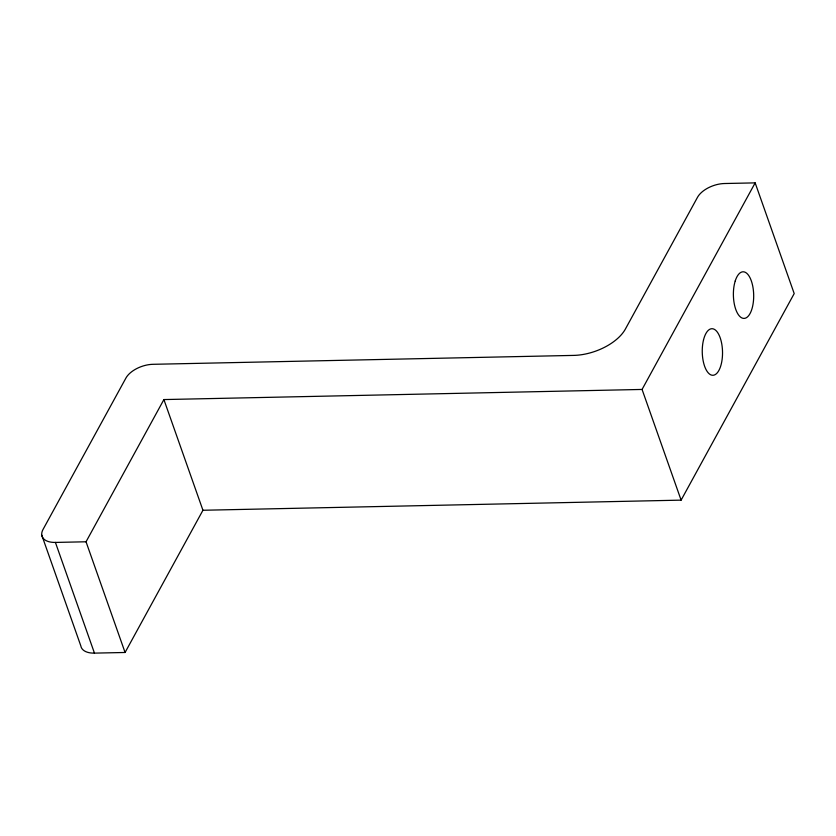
<?xml version="1.0" encoding="UTF-8"?>
<svg xmlns="http://www.w3.org/2000/svg" width="836" height="836" viewBox="0 0 836 836"><rect width="100%" height="100%" fill="white"/><g stroke="black" fill="none" stroke-linecap="round" stroke-linejoin="round"><path stroke-width="1.25" d="M125.076 652.477L86.035 541.78L163.898 399.566L642.069 389.44L755.159 182.875L724.54 183.523A21.903 11.892 -19.4 0 0 697.506 197.306L625.412 329.008A41.936 22.781 -19.4 0 1 573.642 355.404L152.936 364.308A21.903 11.892 -19.4 0 0 125.902 378.091L43.023 529.481A21.903 11.892 -19.4 0 0 55.416 542.428L94.458 653.125L125.076 652.477L202.939 510.263L163.898 399.566M202.939 510.263L681.11 500.137L794.2 293.572L755.159 182.875M55.416 542.428L86.035 541.78M642.069 389.44L681.11 500.137M41.8 535.239L80.841 645.935A21.903 11.892 -19.4 0 0 94.458 653.125M703.504 339.97A23.293 10.136 88.8 0 0 712.596 375.28A23.293 10.136 88.8 0 0 721.071 340.733A23.293 10.136 88.8 0 0 703.504 339.97M735.231 280.969A23.293 10.136 88.8 0 0 742.629 318.213A23.293 10.136 88.8 0 0 752.745 286.142A23.293 10.136 88.8 0 0 735.231 280.969"/></g></svg>
